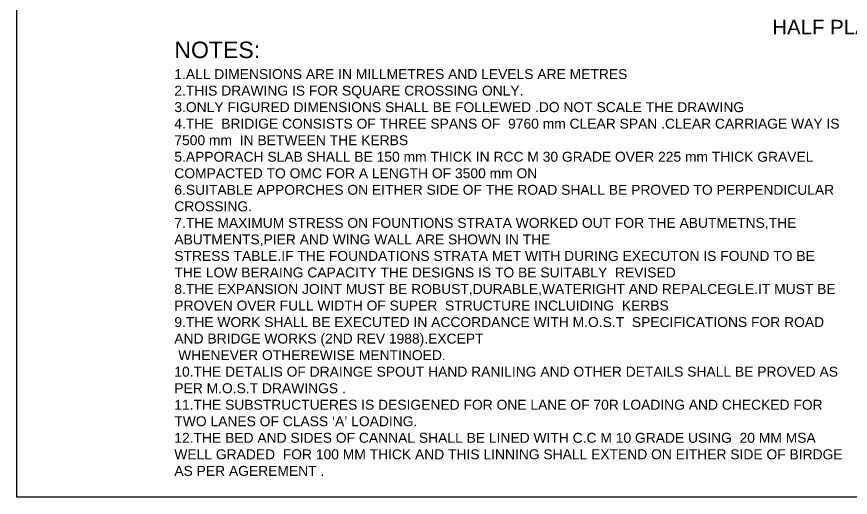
# Model space of a CAD drawing. Header units: metres. Extents: x 115 to 239, y 70 to 208.
# Drawn here: x 115.34 to 155.29, y 70.22 to 93.23 of the extents above; entities that cross this region are included whole.
import ezdxf

# ---------------------------------------------------------------- set-up
doc = ezdxf.new("R2010")
doc.units = ezdxf.units.M
doc.header["$MEASUREMENT"] = 0
doc.layers.add('DRAWING', color=7, linetype='Continuous')
doc.styles.get("Standard").update_dxf_attribs({"font": 'arial.ttf'})

msp = doc.modelspace()

# ---------------------------------------------------------------- linework, layer by layer
at = {"layer": 'DRAWING'}
msp.add_lwpolyline([(115.34447, 137.24385), (213.47044, 137.24385), (213.47044, 70.21838), (115.34447, 70.21838)], close=True, dxfattribs=at)

# ---------------------------------------------------------------- texts
msp.add_text('HALF PLAN AT TOP & HALF AT BOTTOM', height=0.7, dxfattribs=at).set_placement((151.55312, 92.37537))
at = {"layer": 'DRAWING', "insert": (122.89926, 92.03397), "char_height": 0.47475077, "width": 31.9701505, "attachment_point": 1}
msp.add_mtext('{\\H1.6667x;NOTES:\\P}1.ALL DIMENSIONS ARE IN MILLMETRES AND LEVELS ARE METRES \\P2.THIS DRAWING IS FOR SQUARE CROSSING ONLY.\\P3.ONLY FIGURED DIMENSIONS SHALL BE FOLLEWED .DO NOT SCALE THE DRAWING \\P4.THE  BRIDIGE CONSISTS OF THREE SPANS OF  9760 mm CLEAR SPAN .CLEAR CARRIAGE WAY IS 7500 mm  IN BETWEEN THE KERBS\\P5.APPORACH SLAB SHALL BE 150 mm THICK IN RCC M 30 GRADE OVER 225 mm THICK GRAVEL COMPACTED TO OMC FOR A LENGTH OF 3500 mm ON\\P6.SUITABLE APPORCHES ON EITHER SIDE OF THE ROAD SHALL BE PROVED TO PERPENDICULAR CROSSING.\\P7.THE MAXIMUM STRESS ON FOUNTIONS STRATA WORKED OUT FOR THE ABUTMETNS,THE ABUTMENTS,PIER AND WING WALL ARE SHOWN IN THE \\PSTRESS TABLE.IF THE FOUNDATIONS STRATA MET WITH DURING EXECUTON IS FOUND TO BE THE LOW BERAING CAPACITY THE DESIGNS IS TO BE SUITABLY  REVISED \\P8.THE EXPANSION JOINT MUST BE ROBUST,DURABLE,WATERIGHT AND REPALCEGLE.IT MUST BE PROVEN OVER FULL WIDTH OF SUPER  STRUCTURE INCLUIDING  KERBS\\P9.THE WORK SHALL BE EXECUTED IN ACCORDANCE WITH M.O.S.T  SPECIFICATIONS FOR ROAD AND BRIDGE WORKS (2ND REV 1988).EXCEPT\\P WHENEVER OTHEREWISE MENTINOED.\\P10.THE DETALIS OF DRAINGE SPOUT HAND RANILING AND OTHER DETAILS SHALL BE PROVED AS PER M.O.S.T DRAWINGS .\\P11.THE SUBSTRUCTUERES IS DESIGENED FOR ONE LANE OF 70R LOADING AND CHECKED FOR TWO LANES OF CLASS ‘A’ LOADING.\\P12.THE BED AND SIDES OF CANNAL SHALL BE LINED WITH C.C M 10 GRADE USING  20 MM MSA WELL GRADED  FOR 100 MM THICK AND THIS LINNING SHALL EXTEND ON EITHER SIDE OF BIRDGE AS PER AGEREMENT .', dxfattribs=at)

doc.saveas('drawing.dxf')
